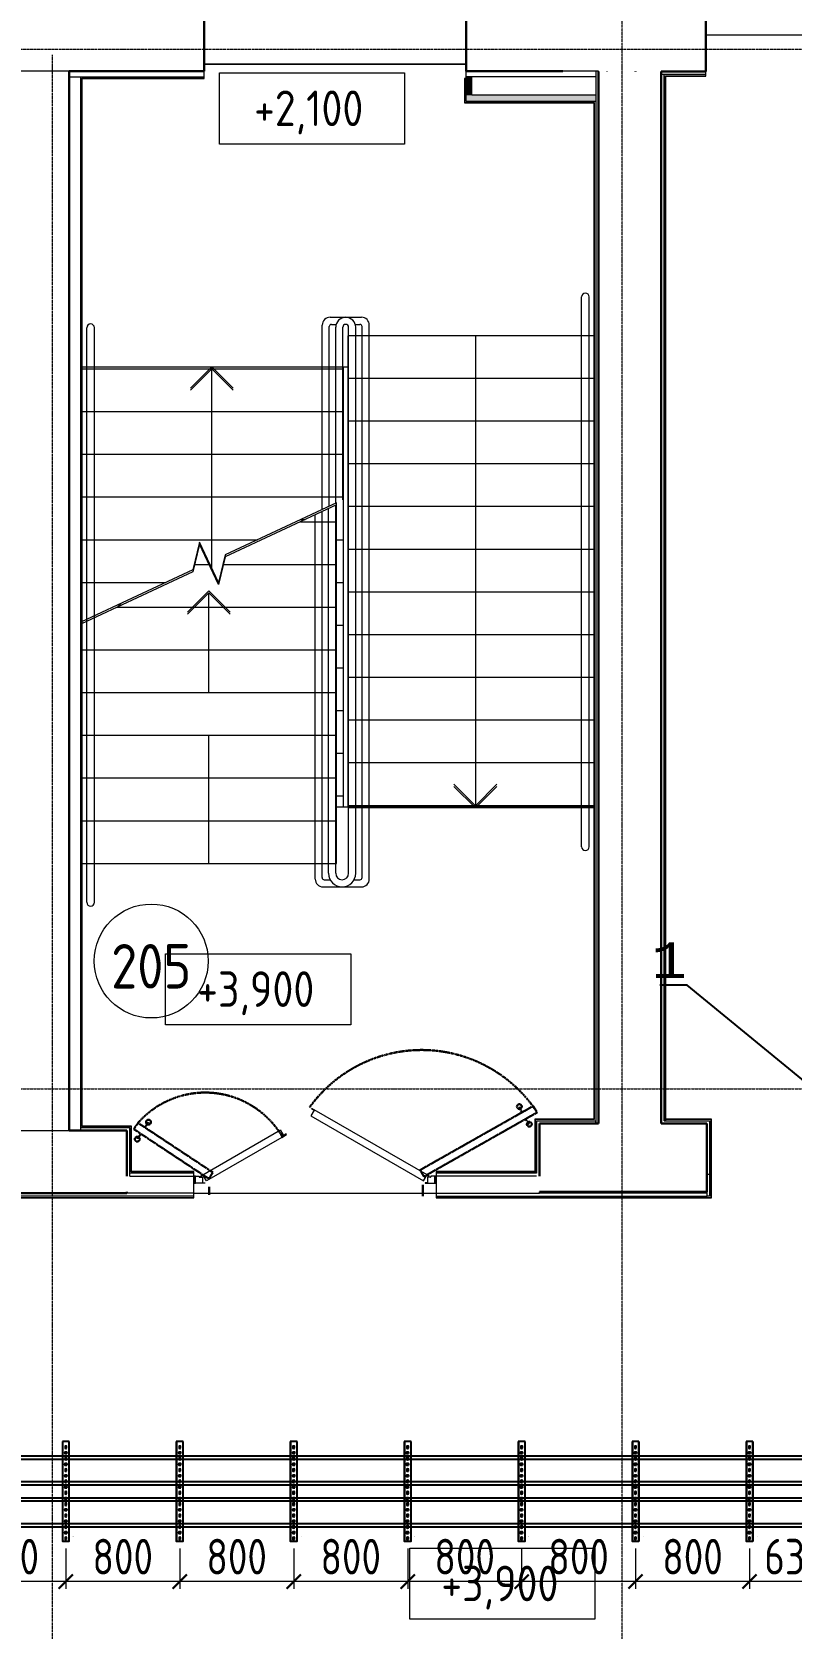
# Model space of a CAD drawing. Header units: millimetres. Extents: x -42533 to 645315, y 3457 to 82611.
# Drawn here: x 192044 to 197375, y 40652 to 51862 of the extents above; entities that cross this region are included whole.
import ezdxf
from ezdxf import colors
from ezdxf.entities.mleader import LeaderData, LeaderLine
from ezdxf.enums import TextEntityAlignment as Align
from ezdxf.math import Vec2, Vec3

# ---------------------------------------------------------------- set-up
doc = ezdxf.new("R2018")
doc.units = ezdxf.units.MM
doc.linetypes.add('ADSK_Линия сетки', pattern=[25, 20, -2.5, 0, -2.5])
doc.linetypes.add('ADSK_Штриховая_ш3 п1_5', pattern=[4.5, 3, -1.5])
for name, color, linetype in [('00_00_потолок_Панели из стали', 7, 'Continuous'), ('ЭОМ_Лотки авар.', 1, 'Continuous'), ('ЭОМ_Лотки рабочие', 5, 'Continuous')]:
    doc.layers.add(name, color=color, linetype=linetype)
for name, color, linetype, lineweight in [('Аннотация', 7, 'Continuous', 18), ('Двери', 7, 'Continuous', 9), ('Лестницы', 7, 'Continuous', 9), ('Оси', 253, 'Continuous', 9), ('Отметки', 7, 'Continuous', 9), ('Перекрытие', 7, 'Continuous', 18), ('Стены внутренние', 7, 'Continuous', 18), ('Стены несущие', 7, 'Continuous', 30), ('Стены отделка', 7, 'Continuous', 30), ('Стены перегородки', 7, 'Continuous', 30), ('Стены штриховка', 7, 'Continuous', 9), ('Стрелки вверх', 7, 'Continuous', 18), ('ШТРИХОВКА', 252, 'Continuous', 15)]:
    doc.layers.add(name, color=color, linetype=linetype, lineweight=lineweight)
doc.layers.add('Линии', color=7, linetype='Continuous', lineweight=9, true_color=0x00a600)
doc.styles.add('GOST Common', font='GOST_Common.ttf', dxfattribs={"width": 0.9, "height": 350})
doc.styles.add('GOST Common_1', font='GOST_Common.ttf', dxfattribs={"width": 0.9, "height": 250})
doc.styles.get("Standard").update_dxf_attribs({"font": 'arial.ttf'})
doc.styles.add('М2', font='isocpeur.ttf', dxfattribs={"width": 0.8})
doc.dimstyles.new('М2-100', dxfattribs={"dimtxt": 250, "dimasz": 100, "dimexe": 50, "dimexo": 50, "dimgap": 50, "dimtad": 1, "dimdec": 0, "dimzin": 1, "dimtxsty": 'М2', "dimblk": 'ARCHTICK', "dimcen": 2.5, "dimdle": 50, "dimclre": 256, "dimclrt": 256, "dimadec": 0, "dimazin": 0, "dimtfac": 1, "dimtdec": 0, "dimtix": 1, "dimtmove": 1, "dimatfit": 3, "dimldrblk": 'NONE', "dimfxl": 1, "dimtolj": 1, "dimlwd": 9, "dimlwe": 9, "dimarcsym": 1})

# ---------------------------------------------------------------- blocks, each defined once
blk = doc.blocks.new('План 2 этажа')
at = {"layer": 'Стены внутренние'}
for points in [[(45439.577, 20260.518), (45479.577, 20260.518), (45479.577, 20390.018), (45439.577, 20390.018)], [(45886.354, 20220.518), (46349.546, 20220.518), (46349.546, 20260.518), (45439.577, 20260.518), (45439.577, 20220.518)]]:
    blk.add_hatch(color=8, dxfattribs=at).paths.add_polyline_path(points)
at = {"layer": 'Аннотация', "color": 8, "lineweight": 20}
for p, q in [((43707.77, 19917.638), (43707.77, 20417.638)), ((43707.77, 20417.638), (45007.77, 20417.638)), ((45007.77, 20417.638), (45007.77, 19917.638)), ((45007.77, 19917.638), (43707.77, 19917.638)), ((43329.972, 13731.445), (43329.972, 14231.445)), ((43329.972, 14231.445), (44629.972, 14231.445)), ((44629.972, 14231.445), (44629.972, 13731.445)), ((44629.972, 13731.445), (43329.972, 13731.445)), ((45043.956, 9557.226), (45043.956, 10057.226)), ((45043.956, 10057.226), (46343.956, 10057.226)), ((46343.956, 10057.226), (46343.956, 9557.226)), ((46343.956, 9557.226), (45043.956, 9557.226))]:
    blk.add_line(p, q, dxfattribs=at)
at = {"layer": 'Двери', "color": 8}
for p, q in [((44372.169, 13131.959), (44349.669, 13092.988)), ((44357.098, 13145.856), (44354.848, 13141.959)), ((44354.848, 13141.959), (44372.169, 13131.959)), ((45182.421, 12669.356), (44357.098, 13145.856)), ((44349.669, 13092.988), (45140.35, 12636.488)), ((43574.421, 12669.356), (44137.337, 12994.356)), ((44144.767, 12941.488), (43616.491, 12636.488)), ((44137.337, 12994.356), (44139.587, 12990.459)), ((44159.587, 12955.818), (44139.587, 12990.459)), ((44144.767, 12941.488), (44179.408, 12961.488)), ((44176.908, 12965.818), (44159.587, 12955.818)), ((44179.408, 12961.488), (44176.908, 12965.818)), ((43528.421, 12619.356), (43528.421, 12669.356)), ((43528.421, 12669.356), (43564.592, 12669.356)), ((43538.421, 12669.356), (43528.421, 12669.356)), ((43528.421, 12669.356), (43528.421, 12619.356)), ((43538.421, 12619.356), (43538.421, 12669.356)), ((43564.592, 12669.356), (43564.592, 12663.907)), ((43576.671, 12665.459), (43574.421, 12669.356)), ((43593.991, 12675.459), (43576.671, 12665.459)), ((43616.491, 12636.488), (43593.991, 12675.459)), ((45140.35, 12636.488), (45162.85, 12675.459)), ((45162.85, 12675.459), (45180.171, 12665.459)), ((45180.171, 12665.459), (45182.421, 12669.356)), ((45192.25, 12669.356), (45192.25, 12663.907)), ((45228.421, 12669.356), (45192.25, 12669.356)), ((45228.421, 12669.356), (45218.421, 12669.356)), ((45218.421, 12669.356), (45218.421, 12619.356)), ((45228.421, 12619.356), (45228.421, 12669.356)), ((45228.421, 12619.356), (45228.421, 12669.356)), ((43604.592, 12619.356), (43528.421, 12619.356)), ((43528.421, 12619.356), (43538.421, 12619.356)), ((43567.115, 12661.384), (43588.421, 12661.384)), ((43588.421, 12661.384), (43588.421, 12625.857)), ((43590.922, 12623.356), (43604.592, 12623.356)), ((43604.592, 12623.356), (43604.592, 12619.356)), ((45152.25, 12623.356), (45152.25, 12619.356)), ((45165.92, 12623.356), (45152.25, 12623.356)), ((45152.25, 12619.356), (45228.421, 12619.356)), ((45168.421, 12661.384), (45168.421, 12625.857)), ((45189.727, 12661.384), (45168.421, 12661.384)), ((45218.421, 12619.356), (45228.421, 12619.356))]:
    blk.add_line(p, q, dxfattribs=at)
for centre, radius, start, end in [((43567.115, 12663.907), 2.523, 180, 270), ((43590.922, 12625.857), 2.501, 180, 270), ((45165.92, 12625.857), 2.501, 270, 0), ((45189.727, 12663.907), 2.523, 270, 0)]:
    blk.add_arc(centre, radius, start, end, dxfattribs=at)
at = {"layer": 'Лестницы', "color": 8}
for p, q in [((45439.577, 20477.269), (43599.577, 20477.269)), ((46429.546, 20426.85), (46429.546, 20430.018)), ((46337.546, 18571.509), (44609.546, 18571.509)), ((44609.546, 18571.509), (44609.546, 18271.509)), ((46337.546, 18571.509), (44609.546, 18571.509)), ((42743.357, 18354.463), (44578.934, 18354.463)), ((42743.357, 18354.463), (44578.934, 18354.463)), ((42743.357, 18339.463), (44578.934, 18339.463)), ((44578.934, 18354.463), (44609.546, 18354.463)), ((44578.934, 18339.463), (44578.934, 18354.463)), ((44578.934, 18039.463), (44578.934, 18339.463)), ((44609.546, 18271.509), (44609.546, 17971.509)), ((46337.546, 18271.509), (44609.546, 18271.509)), ((46337.546, 18271.509), (44609.546, 18271.509)), ((42743.357, 18039.463), (44578.934, 18039.463)), ((42743.357, 18039.463), (44578.934, 18039.463)), ((44578.934, 17739.463), (44578.934, 18039.463)), ((44609.546, 17971.509), (44609.546, 17671.509)), ((46337.546, 17971.509), (44609.546, 17971.509)), ((46337.546, 17971.509), (44609.546, 17971.509)), ((42743.357, 17739.463), (44578.934, 17739.463)), ((42743.357, 17739.463), (44578.934, 17739.463)), ((44578.934, 17439.463), (44578.934, 17739.463)), ((44609.546, 17671.509), (44609.546, 17371.509)), ((46337.546, 17671.509), (44609.546, 17671.509)), ((46337.546, 17671.509), (44609.546, 17671.509)), ((42743.357, 17439.463), (44578.934, 17439.463)), ((42743.357, 17439.463), (44578.934, 17439.463)), ((44528.934, 17398.364), (43747.222, 17033.846)), ((44528.934, 17383.364), (43747.222, 17018.846)), ((44528.934, 17383.364), (44528.934, 17398.364)), ((44528.934, 17266.018), (44528.934, 17383.364)), ((44578.934, 17139.463), (44578.934, 17439.463)), ((44277.286, 17281.018), (44309.453, 17281.018)), ((44277.286, 17281.018), (44309.453, 17281.018)), ((44277.286, 17266.018), (44528.934, 17266.018)), ((44277.286, 17266.018), (44528.934, 17266.018)), ((44528.934, 16966.018), (44528.934, 17266.018)), ((44609.546, 17371.509), (44609.546, 17071.509)), ((46337.546, 17371.509), (44609.546, 17371.509)), ((46337.546, 17371.509), (44609.546, 17371.509)), ((42743.357, 17139.463), (43973.719, 17139.463)), ((42743.357, 17139.463), (43973.719, 17139.463)), ((43567.899, 17122.629), (43520.645, 16928.191)), ((43567.899, 17107.629), (43520.645, 16913.191)), ((43699.968, 16839.408), (43567.899, 17122.629)), ((43699.968, 16824.408), (43567.899, 17107.629)), ((44528.934, 17139.463), (44578.934, 17139.463)), ((44528.934, 17139.463), (44578.934, 17139.463)), ((44578.934, 16839.463), (44578.934, 17139.463)), ((44609.546, 17071.509), (44609.546, 16771.509)), ((46337.546, 17071.509), (44609.546, 17071.509)), ((46337.546, 17071.509), (44609.546, 17071.509)), ((43520.645, 16928.191), (42738.934, 16563.673)), ((43533.484, 16981.018), (43537.129, 16981.018)), ((43533.484, 16981.018), (43537.129, 16981.018)), ((43533.484, 16966.018), (43633.934, 16966.018)), ((43533.484, 16966.018), (43633.934, 16966.018)), ((43626.939, 16981.018), (43633.934, 16981.018)), ((43626.939, 16981.018), (43633.934, 16981.018)), ((43747.222, 17033.846), (43699.968, 16839.408)), ((43747.222, 17018.846), (43699.968, 16824.408)), ((43734.383, 16981.018), (43738.029, 16981.018)), ((43734.383, 16981.018), (43738.029, 16981.018)), ((43734.383, 16966.018), (44528.934, 16966.018)), ((43734.383, 16966.018), (44528.934, 16966.018)), ((44528.934, 16666.018), (44528.934, 16966.018)), ((43520.645, 16913.191), (42738.934, 16548.673)), ((42743.357, 16839.463), (43330.367, 16839.463)), ((42743.357, 16839.463), (43330.367, 16839.463)), ((44528.934, 16839.463), (44578.934, 16839.463)), ((44528.934, 16839.463), (44578.934, 16839.463)), ((44578.934, 16539.463), (44578.934, 16839.463)), ((44609.546, 16771.509), (44609.546, 16471.509)), ((46337.546, 16771.509), (44609.546, 16771.509)), ((46337.546, 16771.509), (44609.546, 16771.509)), ((42990.581, 16681.018), (43022.749, 16681.018)), ((42990.581, 16681.018), (43022.749, 16681.018)), ((42990.581, 16666.018), (44528.934, 16666.018)), ((42990.581, 16666.018), (44528.934, 16666.018)), ((44528.934, 16366.018), (44528.934, 16666.018)), ((44528.934, 16539.463), (44578.934, 16539.463)), ((44528.934, 16539.463), (44578.934, 16539.463)), ((44578.934, 16239.463), (44578.934, 16539.463)), ((44609.546, 16471.509), (44609.546, 16171.509)), ((46337.546, 16471.509), (44609.546, 16471.509)), ((46337.546, 16471.509), (44609.546, 16471.509)), ((42743.357, 16366.018), (44528.934, 16366.018)), ((42743.357, 16366.018), (44528.934, 16366.018)), ((44528.934, 16066.018), (44528.934, 16366.018)), ((44528.934, 16239.463), (44578.934, 16239.463)), ((44528.934, 16239.463), (44578.934, 16239.463)), ((44578.934, 15939.463), (44578.934, 16239.463)), ((44609.546, 16171.509), (44609.546, 15871.509)), ((46337.546, 16171.509), (44609.546, 16171.509)), ((46337.546, 16171.509), (44609.546, 16171.509)), ((42743.357, 16066.018), (44528.934, 16066.018)), ((42743.357, 16066.018), (44528.934, 16066.018)), ((44528.934, 15766.018), (44528.934, 16066.018)), ((44528.934, 15939.463), (44578.934, 15939.463)), ((44528.934, 15939.463), (44578.934, 15939.463)), ((44578.934, 15639.463), (44578.934, 15939.463)), ((44609.546, 15871.509), (44609.546, 15571.509)), ((46337.546, 15871.509), (44609.546, 15871.509)), ((46337.546, 15871.509), (44609.546, 15871.509)), ((42743.357, 15766.018), (44528.934, 15766.018)), ((42743.357, 15766.018), (44528.934, 15766.018)), ((44528.934, 15466.018), (44528.934, 15766.018)), ((44528.934, 15639.463), (44578.934, 15639.463)), ((44528.934, 15639.463), (44578.934, 15639.463)), ((44578.934, 15339.463), (44578.934, 15639.463)), ((44609.546, 15571.509), (44609.546, 15271.509)), ((46337.546, 15571.509), (44609.546, 15571.509)), ((46337.546, 15571.509), (44609.546, 15571.509)), ((42743.357, 15466.018), (44528.934, 15466.018)), ((42743.357, 15466.018), (44528.934, 15466.018)), ((44528.934, 15166.018), (44528.934, 15466.018)), ((44528.934, 15339.463), (44578.934, 15339.463)), ((44528.934, 15339.463), (44578.934, 15339.463)), ((44578.934, 15261.509), (44578.934, 15339.463)), ((44609.546, 15271.509), (44609.546, 15261.509)), ((46337.546, 15271.509), (44609.546, 15271.509)), ((46337.546, 15256.509), (44609.546, 15256.509)), ((42743.357, 15166.018), (44528.934, 15166.018)), ((42743.357, 15166.018), (44528.934, 15166.018)), ((44528.934, 14866.018), (44528.934, 15166.018)), ((42743.357, 14866.018), (44528.934, 14866.018)), ((42743.357, 14866.018), (44528.934, 14866.018))]:
    blk.add_line(p, q, dxfattribs=at)
at = {"layer": 'Линии', "color": 8}
for p, q in [((46250.956, 14983.304), (46250.956, 18844.714)), ((46304.546, 14983.304), (46304.546, 18844.714)), ((42776.357, 14592.813), (42776.357, 18627.668)), ((42829.947, 14592.813), (42829.947, 18627.668)), ((44429.947, 17351.509), (44429.947, 18646.509)), ((44478.934, 17376.509), (44478.934, 18636.509)), ((44484.947, 18701.509), (44704.947, 18701.509)), ((44493.934, 18651.509), (44526.93, 18651.509)), ((44661.55, 18651.509), (44694.546, 18651.509)), ((44709.546, 14766.016), (44709.546, 18636.509)), ((44759.947, 14756.016), (44759.947, 18646.509)), ((44379.947, 14756.016), (44379.947, 17314.069)), ((44428.934, 14766.016), (44428.934, 17336.016)), ((44434.947, 14701.016), (44704.947, 14701.016)), ((44443.934, 14751.016), (44485.391, 14751.016)), ((44653.089, 14751.016), (44694.546, 14751.016))]:
    blk.add_line(p, q, dxfattribs=at)
at = {"layer": 'Линии', "color": 8, "lineweight": 18}
for p, q in [((44523.934, 17396.085), (44523.934, 18631.202)), ((44573.934, 17419.401), (44573.934, 18631.202)), ((44614.546, 14796.322), (44614.546, 18631.202)), ((44664.546, 14796.322), (44664.546, 18631.202)), ((44523.934, 14796.322), (44523.934, 17381.322)), ((44473.934, 14796.322), (44473.934, 17356.322))]:
    blk.add_line(p, q, dxfattribs=at)
at = {"layer": 'Линии', "color": 8, "linetype": 'ADSK_Штриховая_ш3 п1_5', "lineweight": 30}
for p, q in [((45116.943, 12712.668), (45910.95, 13162.059)), ((45937.687, 13116.292), (45143.048, 12666.543)), ((45831.387, 13116.452), (45813.848, 13157.893)), ((45910.95, 13162.059), (45937.687, 13116.292)), ((43135.926, 13043.622), (43106.672, 12999.428)), ((43661.912, 12695.442), (43135.926, 13043.622)), ((43184.637, 13011.378), (43209.476, 13048.902)), ((45857.246, 13070.764), (45883.746, 13034.394)), ((43106.672, 12999.428), (43632.051, 12651.649)), ((43155.382, 12967.183), (43130.543, 12929.66)), ((43632.051, 12651.649), (43661.912, 12695.442)), ((45143.048, 12666.543), (45116.943, 12712.668)), ((43635.849, 12594.871), (43635.849, 12539.356)), ((45135.849, 12609.356), (45135.849, 12529.356))]:
    blk.add_line(p, q, dxfattribs=at)
at = {"layer": 'Линии', "color": 8}
blk.add_circle((43228.435, 14180.557), 400, dxfattribs=at)
at = {"layer": 'Линии', "color": 8, "linetype": 'ADSK_Штриховая_ш3 п1_5', "lineweight": 30}
for centre in [(45813.848, 13157.893), (43209.476, 13048.902), (45883.746, 13034.394), (43130.543, 12929.66)]:
    blk.add_circle(centre, 17, dxfattribs=at)
at = {"layer": 'Линии', "color": 8}
for centre, radius, start, end in [((46277.751, 18844.714), 26.795, 0, 180), ((42803.152, 18627.668), 26.795, 0, 180), ((44484.947, 18646.509), 55, 90, 180), ((44493.934, 18636.509), 15, 90, 180), ((44594.24, 18631.202), 70.306, 0, 180), ((44594.24, 18631.202), 20.306, 0, 180), ((44694.546, 18636.509), 15, 0, 90), ((44704.947, 18646.509), 55, 0, 90), ((46277.751, 14983.304), 26.795, 180, 0), ((44434.947, 14756.016), 55, 180, 270), ((44443.934, 14766.016), 15, 180, 270), ((44569.24, 14796.322), 95.306, 180, 0), ((44569.24, 14796.322), 45.306, 180, 0), ((44694.546, 14766.016), 15, 270, 0), ((44704.947, 14756.016), 55, 270, 0), ((42803.152, 14592.813), 26.795, 180, 0)]:
    blk.add_arc(centre, radius, start, end, dxfattribs=at)
at = {"layer": 'Линии', "color": 8, "linetype": 'ADSK_Штриховая_ш3 п1_5', "lineweight": 30}
for centre, radius, start, end in [((45127.421, 12585.531), 970.087, 33.5518027, 144.3447713), ((43607.358, 12628.169), 628.37, 30.2405099, 138.6116452)]:
    blk.add_arc(centre, radius, start, end, dxfattribs=at)
at = {"layer": 'Оси', "color": 8, "linetype": 'ADSK_Линия сетки'}
for p, q in [((46535.923, -4690.674), (46535.923, 43330.545)), ((-9428.371, 20583.7), (56691.21, 20583.7)), ((42535.923, -4690.674), (42535.923, 20543.7)), ((-9428.371, 13283.7), (56691.21, 13283.7))]:
    blk.add_line(p, q, dxfattribs=at)
at = {"layer": 'Перекрытие', "color": 8}
for p, q in [((49123.857, 20681.85), (47123.857, 20681.85)), ((46337.546, 15261.509), (44528.934, 15261.509)), ((47129.754, 12558.371), (47129.754, 12549.356)), ((43528.421, 12549.356), (45228.421, 12549.356))]:
    blk.add_line(p, q, dxfattribs=at)
at = {"layer": 'Стены внутренние', "color": 8}
blk.add_line((45439.577, 20480.018), (43599.577, 20480.018), dxfattribs=at)
at = {"layer": 'Стены несущие', "color": 8}
for p, q in [((47123.857, 20426.85), (47123.857, 20936.85)), ((43599.577, 20430.018), (43599.577, 20810.018)), ((45439.577, 20810.018), (45439.577, 20430.018)), ((42651.357, 12989.356), (42651.357, 20430.018)), ((42651.357, 20430.018), (43599.577, 20430.018)), ((46118.211, 20430.018), (45439.577, 20430.018)), ((46369.546, 20426.85), (46369.546, 13038.371)), ((46628.211, 20430.018), (46628.211, 20426.85)), ((46809.546, 20426.85), (47123.857, 20426.85)), ((46809.546, 13038.371), (46809.546, 20426.85)), ((46369.546, 13038.371), (45954.754, 13038.371)), ((45954.754, 13038.371), (45954.754, 12669.356)), ((47129.754, 13038.371), (46809.546, 13038.371)), ((47129.754, 12558.371), (47129.754, 13038.371)), ((43058.421, 12989.356), (42651.357, 12989.356)), ((43058.421, 12669.356), (43058.421, 12989.356)), ((43058.421, 12549.356), (43058.421, 12559.356)), ((45954.754, 12558.371), (47129.754, 12558.371)), ((40530.923, 12549.356), (43058.421, 12549.356))]:
    blk.add_line(p, q, dxfattribs=at)
at = {"layer": 'Стены отделка', "color": 8, "lineweight": 9}
for p, q in [((43599.577, 20378.018), (43599.577, 20430.018)), ((45439.577, 20220.518), (45439.577, 20430.018)), ((46349.546, 20430.018), (46118.211, 20430.018)), ((46369.546, 20430.018), (46349.546, 20430.018)), ((46349.546, 20430.018), (46349.546, 13038.371)), ((46369.546, 20426.85), (46369.546, 20430.018)), ((46839.546, 20406.85), (46809.546, 20406.85)), ((47123.857, 20394.85), (47123.857, 20426.85)), ((42651.357, 20390.018), (42731.357, 20390.018)), ((42731.357, 20390.018), (42731.357, 12989.356)), ((42743.357, 20378.018), (43599.577, 20378.018)), ((42743.357, 13021.356), (42743.357, 20378.018)), ((45439.577, 20378.018), (45427.577, 20378.018)), ((45427.577, 20378.018), (45427.577, 20210.518)), ((46349.546, 20390.018), (45439.577, 20390.018)), ((45479.577, 20260.518), (45479.577, 20390.018)), ((46841.546, 13058.371), (46841.546, 20394.85)), ((46841.546, 20394.85), (47123.857, 20394.85)), ((45429.577, 20208.518), (46337.546, 20208.518)), ((45439.577, 20220.518), (46349.546, 20220.518)), ((46349.546, 20260.518), (45479.577, 20260.518)), ((46337.546, 20208.518), (46337.546, 13070.371)), ((42731.357, 16478.657), (42743.357, 16478.657)), ((42743.357, 14876.687), (42731.357, 14876.687)), ((43078.421, 13009.356), (42731.357, 13009.356)), ((43088.421, 13021.356), (42743.357, 13021.356)), ((43078.421, 12669.356), (43078.421, 13009.356)), ((43090.421, 12701.356), (43090.421, 13019.356)), ((45922.754, 13068.371), (45922.754, 12701.356)), ((46337.546, 13070.371), (45924.754, 13070.371)), ((45934.754, 13058.371), (45934.754, 12689.356)), ((45934.754, 13058.371), (46349.547, 13058.371)), ((46349.547, 13038.371), (46349.547, 13058.371)), ((46809.546, 13038.7), (46829.546, 13038.7)), ((47161.754, 13070.371), (46829.546, 13070.371)), ((46829.546, 13038.7), (46829.546, 13038.371)), ((46841.546, 13058.371), (47149.754, 13058.371)), ((47149.754, 13058.371), (47149.754, 12529.356)), ((47161.754, 12519.356), (47161.754, 13068.371)), ((43488.421, 12689.356), (43078.421, 12689.356)), ((43528.421, 12701.356), (43090.421, 12701.356)), ((43528.421, 12669.356), (43528.421, 12701.356)), ((45228.421, 12701.356), (45228.421, 12669.356)), ((45922.754, 12701.356), (45228.421, 12701.356)), ((45934.754, 12689.356), (45228.421, 12689.356)), ((47129.754, 12684.356), (47149.754, 12684.356)), ((40530.923, 12517.356), (43528.421, 12517.356)), ((43528.421, 12529.356), (43488.421, 12529.356)), ((43528.421, 12517.356), (43528.421, 12549.356)), ((45228.421, 12549.356), (45228.421, 12517.356)), ((45228.421, 12517.356), (47159.754, 12517.356)), ((47133.421, 12549.356), (45954.754, 12549.356)), ((47133.421, 12529.356), (47133.421, 12549.356)), ((47149.754, 12529.356), (47133.421, 12529.356))]:
    blk.add_line(p, q, dxfattribs=at)
at = {"layer": 'Стены перегородки', "color": 8, "lineweight": 18}
for p, q in [((43078.421, 12669.356), (43528.421, 12669.356)), ((43528.421, 12549.356), (43528.421, 12669.356)), ((45228.421, 12669.356), (45228.421, 12549.356)), ((45934.754, 12669.356), (45228.421, 12669.356)), ((45954.754, 12549.356), (45954.754, 12559.356)), ((43528.421, 12549.356), (43058.421, 12549.356)), ((45228.421, 12549.356), (45954.754, 12549.356))]:
    blk.add_line(p, q, dxfattribs=at)
at = {"layer": 'Стены штриховка', "color": 8}
for p, q in [((42651.357, 20430.018), (42271.357, 20430.018)), ((46829.546, 13058.371), (46829.546, 20406.85)), ((47123.857, 20406.85), (46839.546, 20406.85)), ((42731.357, 20390.018), (43599.577, 20390.018)), ((42741.357, 20380.018), (43599.577, 20380.018)), ((42741.357, 13019.356), (42741.357, 20380.018)), ((45429.577, 20378.018), (45429.577, 20208.518)), ((46839.546, 13058.371), (46839.546, 20396.85)), ((46839.546, 20396.85), (47123.857, 20396.85)), ((45427.577, 20210.518), (46339.546, 20210.518)), ((45427.577, 20210.518), (45427.577, 20208.518)), ((45427.577, 20208.518), (45429.577, 20208.518)), ((46339.546, 20210.518), (46339.546, 13068.371)), ((43090.421, 13019.356), (42741.357, 13019.356)), ((43088.421, 12699.356), (43088.421, 13021.356)), ((43090.421, 13021.356), (43088.421, 13021.356)), ((43090.421, 13019.356), (43090.421, 13021.356)), ((45924.754, 13070.371), (45922.754, 13070.371)), ((45922.754, 13070.371), (45922.754, 13068.371)), ((46339.546, 13068.371), (45922.754, 13068.371)), ((45924.754, 13070.371), (45924.754, 12689.356)), ((47161.754, 13068.371), (46829.546, 13068.371)), ((46829.546, 13058.371), (46841.546, 13058.371)), ((47159.754, 12517.356), (47159.754, 13070.371)), ((47161.754, 13068.371), (47161.754, 13070.371)), ((42271.357, 12989.356), (42651.357, 12989.356)), ((43528.421, 12699.356), (43088.421, 12699.356)), ((43528.421, 12689.356), (43488.421, 12689.356)), ((45922.754, 12699.356), (45228.421, 12699.356)), ((45922.754, 12689.356), (45922.754, 12699.356)), ((43488.421, 12529.356), (40530.923, 12529.356)), ((40530.923, 12519.356), (43528.421, 12519.356)), ((45228.421, 12529.356), (47133.421, 12529.356)), ((45228.421, 12519.356), (47161.754, 12519.356)), ((47159.754, 12517.356), (47161.754, 12517.356)), ((47161.754, 12517.356), (47161.754, 12519.356))]:
    blk.add_line(p, q, dxfattribs=at)
at = {"layer": 'Стрелки вверх', "color": 8}
for p, q in [((45504.546, 18571.509), (45504.546, 18271.509)), ((43655.145, 18354.463), (43505.145, 18204.463)), ((43655.145, 18339.463), (43505.145, 18189.463)), ((43655.145, 18339.463), (43655.145, 18354.463)), ((43655.145, 18354.463), (43805.145, 18204.463)), ((43655.145, 18039.463), (43655.145, 18339.463)), ((43655.145, 18339.463), (43805.145, 18189.463)), ((45504.546, 18271.509), (45504.546, 17971.509)), ((43655.145, 17739.463), (43655.145, 18039.463)), ((45504.546, 17971.509), (45504.546, 17671.509)), ((43655.145, 17439.463), (43655.145, 17739.463)), ((45504.546, 17671.509), (45504.546, 17371.509)), ((43655.145, 17139.463), (43655.145, 17439.463)), ((45504.546, 17371.509), (45504.546, 17071.509)), ((43655.145, 16935.529), (43655.145, 17139.463)), ((45504.546, 17071.509), (45504.546, 16771.509)), ((43633.934, 16781.018), (43483.934, 16631.018)), ((43633.934, 16766.018), (43483.934, 16616.018)), ((43633.934, 16781.018), (43783.934, 16631.018)), ((43633.934, 16666.018), (43633.934, 16766.018)), ((43633.934, 16766.018), (43783.934, 16616.018)), ((45504.546, 16771.509), (45504.546, 16471.509)), ((43633.934, 16366.018), (43633.934, 16666.018)), ((45504.546, 16471.509), (45504.546, 16171.509)), ((43633.934, 16066.018), (43633.934, 16366.018)), ((45504.546, 16171.509), (45504.546, 15871.509)), ((45504.546, 15871.509), (45504.546, 15571.509)), ((43633.934, 15466.018), (43633.934, 15766.018)), ((45504.546, 15571.509), (45504.546, 15271.509)), ((43633.934, 15166.018), (43633.934, 15466.018)), ((45504.546, 15271.509), (45354.546, 15421.509)), ((45504.546, 15256.509), (45354.546, 15406.509)), ((45504.546, 15271.509), (45654.546, 15421.509)), ((45504.546, 15256.509), (45654.546, 15406.509)), ((45504.546, 15271.509), (45504.546, 15261.509)), ((43633.934, 14866.018), (43633.934, 15166.018))]:
    blk.add_line(p, q, dxfattribs=at)
at = {"layer": 'Аннотация', "color": 8, "lineweight": 9, "insert": (43228.435, 14143.609), "char_height": 312.5, "width": 520.21112, "attachment_point": 5, "line_spacing_factor": 1.022766, "style": 'GOST Common'}
blk.add_mtext('205', dxfattribs=at)
at = {"layer": 'Отметки', "color": 8, "lineweight": 20, "char_height": 250, "attachment_point": 1, "line_spacing_factor": 1.022761, "style": 'GOST Common_1'}
for s, insert, width in [('+2,100', (43950.465, 20294.345), 977.53229), ('+3,900', (43551.296, 14108.152), 1028.82257), ('+3,900', (45265.28, 9933.933), 1028.82257)]:
    blk.add_mtext(s, dxfattribs=dict(at, insert=insert, width=width))
blk = doc.blocks.new('*U37')
at = {"color": 0, "linetype": 'Continuous', "lineweight": 25}
for p, q in [((-79, -46976), (-79, 0)), ((79, -46976), (79, 0))]:
    blk.add_line(p, q, dxfattribs=at)
blk.add_lwpolyline([(101, -46976), (101, 0), (-101, 0), (-101, -46976)], close=True, dxfattribs=at)
at = {"color": 0, "flags": 9}
for tag, p in [('АРТИКУЛ', (-60, -12)), ('НАИМЕНОВАНИЕ', (-59, -7)), ('ПРИМЕЧАНИЕ', (-59, -17))]:
    blk.add_attdef(tag, text='', height=2.5, dxfattribs=at).set_placement(p, align=Align.TOP_LEFT)
at = {"color": 0, "lineweight": 30, "flags": 104}
for tag, p in [('ВЫСОТА', (-60, -21)), ('ДЛИНА', (-60, -36)), ('ШИРИНА', (-59, -25)), ('ТОЛЩИНА', (-59, -31))]:
    blk.add_attdef(tag, text='', height=2.5, dxfattribs=at).set_placement(p, align=Align.TOP_LEFT)
blk = doc.blocks.new('*U39')
at = {"color": 0, "linetype": 'Continuous', "lineweight": 25}
for p, q in [((-79, -46399), (-79, 0)), ((79, -46399), (79, 0))]:
    blk.add_line(p, q, dxfattribs=at)
blk.add_lwpolyline([(101, -46399), (101, 0), (-101, 0), (-101, -46399)], close=True, dxfattribs=at)
at = {"color": 0, "flags": 9}
for tag, p in [('АРТИКУЛ', (-60, -12)), ('НАИМЕНОВАНИЕ', (-59, -7)), ('ПРИМЕЧАНИЕ', (-59, -17))]:
    blk.add_attdef(tag, text='', height=2.5, dxfattribs=at).set_placement(p, align=Align.TOP_LEFT)
at = {"color": 0, "lineweight": 30, "flags": 104}
for tag, p in [('ВЫСОТА', (-60, -21)), ('ДЛИНА', (-60, -36)), ('ШИРИНА', (-59, -25)), ('ТОЛЩИНА', (-59, -31))]:
    blk.add_attdef(tag, text='', height=2.5, dxfattribs=at).set_placement(p, align=Align.TOP_LEFT)
blk = doc.blocks.new('*U45')
at = {"color": 0, "linetype": 'ByBlock', "lineweight": -2}
for points in [[(24, -700), (24, 0), (-24, 0), (-24, -700)], [(-22, -700), (-22, 0)], [(22, -700), (22, 0)], [(-24, -700), (24, -700)]]:
    blk.add_lwpolyline(points, dxfattribs=at)
at = {"color": 254, "transparency": 33554483}
blk.add_lwpolyline([(0, 1), (0, -2)], dxfattribs=at)
at = {"color": 0, "linetype": 'ByBlock', "lineweight": -2}
for points in [[(-7, -55, 0.345739), (-7, -65), (7, -65, 0.345739), (7, -55)], [(-5, -13), (-5, -27, 0.345739), (5, -27), (5, -13, 0.345739)], [(-5, -93), (-5, -107, 0.345739), (5, -107), (5, -93, 0.345739)], [(-7, -135, 0.345739), (-7, -145), (7, -145, 0.345739), (7, -135)], [(-7, -215, 0.345739), (-7, -225), (7, -225, 0.345739), (7, -215)], [(-5, -173), (-5, -187, 0.345739), (5, -187), (5, -173, 0.345739)], [(-7, -295, 0.345739), (-7, -305), (7, -305, 0.345739), (7, -295)], [(-5, -253), (-5, -267, 0.345739), (5, -267), (5, -253, 0.345739)], [(-5, -333), (-5, -347, 0.345739), (5, -347), (5, -333, 0.345739)], [(-7, -375, 0.345739), (-7, -385), (7, -385, 0.345739), (7, -375)], [(-5, -413), (-5, -427, 0.345739), (5, -427), (5, -413, 0.345739)], [(-7, -455, 0.345739), (-7, -465), (7, -465, 0.345739), (7, -455)], [(-7, -535, 0.345739), (-7, -545), (7, -545, 0.345739), (7, -535)], [(-5, -493), (-5, -507, 0.345739), (5, -507), (5, -493, 0.345739)], [(-7, -615, 0.345739), (-7, -625), (7, -625, 0.345739), (7, -615)], [(-5, -573), (-5, -587, 0.345739), (5, -587), (5, -573, 0.345739)], [(-5, -653), (-5, -667, 0.345739), (5, -667), (5, -653, 0.345739)]]:
    blk.add_lwpolyline(points, format="xyb", close=True, dxfattribs=at)
at = {"flags": 9}
for tag, p in [('АРТИКУЛ', (-59, -24)), ('НАИМЕНОВАНИЕ', (-58, -19)), ('ПРИМЕЧАНИЕ', (-58, -31))]:
    blk.add_attdef(tag, p, '', height=2.5, dxfattribs=at)
at = {"lineweight": 30, "flags": 104}
blk.add_attdef('ДЛИНА', text='', height=2.5, dxfattribs=at).set_placement((-58, -35), align=Align.TOP_LEFT)
blk = doc.blocks.new('_ArchTick')
at = {"color": 0, "linetype": 'ByBlock', "lineweight": 70, "const_width": 0.15}
blk.add_lwpolyline([(-0.5, -0.5), (0.5, 0.5)], dxfattribs=at)
blk = doc.blocks.new('*D701')
at = {"layer": '00_00_потолок_Панели из стали', "lineweight": 9, "transparency": 16777216}
for p, q in [((191482, 41212), (191482, 40929)), ((192282, 41212), (192282, 40929))]:
    blk.add_line(p, q, dxfattribs=at)
at = {"layer": '00_00_потолок_Панели из стали', "color": 0, "lineweight": 9, "transparency": 16777216}
blk.add_line((192332, 40979), (191432, 40979), dxfattribs=at)
at = {"layer": 'Defpoints', "color": 0, "transparency": 16777216}
for p in [(191482, 41262), (192282, 41262), (191482, 40979)]:
    blk.add_point(p, dxfattribs=at)
at = {"layer": '00_00_потолок_Панели из стали', "color": 0, "lineweight": 9, "transparency": 16777216, "xscale": 100, "yscale": 100, "zscale": 100, "rotation": 180}
blk.add_blockref('_ArchTick', (191482, 40979), dxfattribs=at)
at = {"layer": '00_00_потолок_Панели из стали', "color": 0, "lineweight": 9, "transparency": 16777216, "xscale": 100, "yscale": 100, "zscale": 100}
blk.add_blockref('_ArchTick', (192282, 40979), dxfattribs=at)
at = {"layer": '00_00_потолок_Панели из стали', "transparency": 16777216, "insert": (191882, 41154), "char_height": 250, "attachment_point": 5, "style": 'М2'}
blk.add_mtext('\\A1;800', dxfattribs=at)
blk = doc.blocks.new('_None')
blk = doc.blocks.new('*D702')
at = {"layer": '00_00_потолок_Панели из стали', "lineweight": 9, "transparency": 16777216}
for p, q in [((192282, 41212), (192282, 40929)), ((193082, 41212), (193082, 40929))]:
    blk.add_line(p, q, dxfattribs=at)
at = {"layer": '00_00_потолок_Панели из стали', "color": 0, "lineweight": 9, "transparency": 16777216}
blk.add_line((193132, 40979), (192232, 40979), dxfattribs=at)
at = {"layer": 'Defpoints', "color": 0, "transparency": 16777216}
for p in [(192282, 41262), (193082, 41262), (192282, 40979)]:
    blk.add_point(p, dxfattribs=at)
at = {"layer": '00_00_потолок_Панели из стали', "color": 0, "lineweight": 9, "transparency": 16777216, "xscale": 100, "yscale": 100, "zscale": 100, "rotation": 180}
blk.add_blockref('_ArchTick', (192282, 40979), dxfattribs=at)
at = {"layer": '00_00_потолок_Панели из стали', "color": 0, "lineweight": 9, "transparency": 16777216, "xscale": 100, "yscale": 100, "zscale": 100}
blk.add_blockref('_ArchTick', (193082, 40979), dxfattribs=at)
at = {"layer": '00_00_потолок_Панели из стали', "transparency": 16777216, "insert": (192682, 41154), "char_height": 250, "attachment_point": 5, "style": 'М2'}
blk.add_mtext('\\A1;800', dxfattribs=at)
blk = doc.blocks.new('*D703')
at = {"layer": '00_00_потолок_Панели из стали', "lineweight": 9, "transparency": 16777216}
for p, q in [((193082, 41212), (193082, 40929)), ((193883, 41212), (193883, 40929))]:
    blk.add_line(p, q, dxfattribs=at)
at = {"layer": '00_00_потолок_Панели из стали', "color": 0, "lineweight": 9, "transparency": 16777216}
blk.add_line((193933, 40979), (193032, 40979), dxfattribs=at)
at = {"layer": 'Defpoints', "color": 0, "transparency": 16777216}
for p in [(193082, 41262), (193883, 41262), (193082, 40979)]:
    blk.add_point(p, dxfattribs=at)
at = {"layer": '00_00_потолок_Панели из стали', "color": 0, "lineweight": 9, "transparency": 16777216, "xscale": 100, "yscale": 100, "zscale": 100, "rotation": 180}
blk.add_blockref('_ArchTick', (193082, 40979), dxfattribs=at)
at = {"layer": '00_00_потолок_Панели из стали', "color": 0, "lineweight": 9, "transparency": 16777216, "xscale": 100, "yscale": 100, "zscale": 100}
blk.add_blockref('_ArchTick', (193883, 40979), dxfattribs=at)
at = {"layer": '00_00_потолок_Панели из стали', "transparency": 16777216, "insert": (193482, 41154), "char_height": 250, "attachment_point": 5, "style": 'М2'}
blk.add_mtext('\\A1;800', dxfattribs=at)
blk = doc.blocks.new('*D704')
at = {"layer": '00_00_потолок_Панели из стали', "lineweight": 9, "transparency": 16777216}
for p, q in [((193883, 41212), (193883, 40929)), ((194683, 41212), (194683, 40929))]:
    blk.add_line(p, q, dxfattribs=at)
at = {"layer": '00_00_потолок_Панели из стали', "color": 0, "lineweight": 9, "transparency": 16777216}
blk.add_line((194733, 40979), (193833, 40979), dxfattribs=at)
at = {"layer": 'Defpoints', "color": 0, "transparency": 16777216}
for p in [(193883, 41262), (194683, 41262), (193883, 40979)]:
    blk.add_point(p, dxfattribs=at)
at = {"layer": '00_00_потолок_Панели из стали', "color": 0, "lineweight": 9, "transparency": 16777216, "xscale": 100, "yscale": 100, "zscale": 100, "rotation": 180}
blk.add_blockref('_ArchTick', (193883, 40979), dxfattribs=at)
at = {"layer": '00_00_потолок_Панели из стали', "color": 0, "lineweight": 9, "transparency": 16777216, "xscale": 100, "yscale": 100, "zscale": 100}
blk.add_blockref('_ArchTick', (194683, 40979), dxfattribs=at)
at = {"layer": '00_00_потолок_Панели из стали', "transparency": 16777216, "insert": (194283, 41154), "char_height": 250, "attachment_point": 5, "style": 'М2'}
blk.add_mtext('\\A1;800', dxfattribs=at)
blk = doc.blocks.new('*D705')
at = {"layer": '00_00_потолок_Панели из стали', "lineweight": 9, "transparency": 16777216}
for p, q in [((194683, 41212), (194683, 40929)), ((195483, 41212), (195483, 40929))]:
    blk.add_line(p, q, dxfattribs=at)
at = {"layer": '00_00_потолок_Панели из стали', "color": 0, "lineweight": 9, "transparency": 16777216}
blk.add_line((195533, 40979), (194633, 40979), dxfattribs=at)
at = {"layer": 'Defpoints', "color": 0, "transparency": 16777216}
for p in [(194683, 41262), (195483, 41262), (194683, 40979)]:
    blk.add_point(p, dxfattribs=at)
at = {"layer": '00_00_потолок_Панели из стали', "color": 0, "lineweight": 9, "transparency": 16777216, "xscale": 100, "yscale": 100, "zscale": 100, "rotation": 180}
blk.add_blockref('_ArchTick', (194683, 40979), dxfattribs=at)
at = {"layer": '00_00_потолок_Панели из стали', "color": 0, "lineweight": 9, "transparency": 16777216, "xscale": 100, "yscale": 100, "zscale": 100}
blk.add_blockref('_ArchTick', (195483, 40979), dxfattribs=at)
at = {"layer": '00_00_потолок_Панели из стали', "transparency": 16777216, "insert": (195083, 41154), "char_height": 250, "attachment_point": 5, "style": 'М2'}
blk.add_mtext('\\A1;800', dxfattribs=at)
blk = doc.blocks.new('*D706')
at = {"layer": '00_00_потолок_Панели из стали', "lineweight": 9, "transparency": 16777216}
for p, q in [((195483, 41212), (195483, 40929)), ((196283, 41212), (196283, 40929))]:
    blk.add_line(p, q, dxfattribs=at)
at = {"layer": '00_00_потолок_Панели из стали', "color": 0, "lineweight": 9, "transparency": 16777216}
blk.add_line((196333, 40979), (195433, 40979), dxfattribs=at)
at = {"layer": 'Defpoints', "color": 0, "transparency": 16777216}
for p in [(195483, 41262), (196283, 41262), (195483, 40979)]:
    blk.add_point(p, dxfattribs=at)
at = {"layer": '00_00_потолок_Панели из стали', "color": 0, "lineweight": 9, "transparency": 16777216, "xscale": 100, "yscale": 100, "zscale": 100, "rotation": 180}
blk.add_blockref('_ArchTick', (195483, 40979), dxfattribs=at)
at = {"layer": '00_00_потолок_Панели из стали', "color": 0, "lineweight": 9, "transparency": 16777216, "xscale": 100, "yscale": 100, "zscale": 100}
blk.add_blockref('_ArchTick', (196283, 40979), dxfattribs=at)
at = {"layer": '00_00_потолок_Панели из стали', "transparency": 16777216, "insert": (195883, 41154), "char_height": 250, "attachment_point": 5, "style": 'М2'}
blk.add_mtext('\\A1;800', dxfattribs=at)
blk = doc.blocks.new('*D707')
at = {"layer": '00_00_потолок_Панели из стали', "lineweight": 9, "transparency": 16777216}
for p, q in [((196283, 41212), (196283, 40929)), ((197083, 41212), (197083, 40929))]:
    blk.add_line(p, q, dxfattribs=at)
at = {"layer": '00_00_потолок_Панели из стали', "color": 0, "lineweight": 9, "transparency": 16777216}
blk.add_line((197133, 40979), (196233, 40979), dxfattribs=at)
at = {"layer": 'Defpoints', "color": 0, "transparency": 16777216}
for p in [(196283, 41262), (197083, 41262), (196283, 40979)]:
    blk.add_point(p, dxfattribs=at)
at = {"layer": '00_00_потолок_Панели из стали', "color": 0, "lineweight": 9, "transparency": 16777216, "xscale": 100, "yscale": 100, "zscale": 100, "rotation": 180}
blk.add_blockref('_ArchTick', (196283, 40979), dxfattribs=at)
at = {"layer": '00_00_потолок_Панели из стали', "color": 0, "lineweight": 9, "transparency": 16777216, "xscale": 100, "yscale": 100, "zscale": 100}
blk.add_blockref('_ArchTick', (197083, 40979), dxfattribs=at)
at = {"layer": '00_00_потолок_Панели из стали', "transparency": 16777216, "insert": (196683, 41154), "char_height": 250, "attachment_point": 5, "style": 'М2'}
blk.add_mtext('\\A1;800', dxfattribs=at)
blk = doc.blocks.new('*D570')
at = {"layer": '00_00_потолок_Панели из стали', "lineweight": 9, "transparency": 16777216}
for p, q in [((197083, 41212), (197083, 40929)), ((197722, 41212), (197722, 40929))]:
    blk.add_line(p, q, dxfattribs=at)
at = {"layer": '00_00_потолок_Панели из стали', "color": 0, "lineweight": 9, "transparency": 16777216}
blk.add_line((197772, 40979), (197033, 40979), dxfattribs=at)
at = {"layer": 'Defpoints', "color": 0, "transparency": 16777216}
for p in [(197083, 41262), (197722, 41262), (197083, 40979)]:
    blk.add_point(p, dxfattribs=at)
at = {"layer": '00_00_потолок_Панели из стали', "color": 0, "lineweight": 9, "transparency": 16777216, "xscale": 100, "yscale": 100, "zscale": 100, "rotation": 180}
blk.add_blockref('_ArchTick', (197083, 40979), dxfattribs=at)
at = {"layer": '00_00_потолок_Панели из стали', "color": 0, "lineweight": 9, "transparency": 16777216, "xscale": 100, "yscale": 100, "zscale": 100}
blk.add_blockref('_ArchTick', (197722, 40979), dxfattribs=at)
at = {"layer": '00_00_потолок_Панели из стали', "transparency": 16777216, "insert": (197403, 41154), "char_height": 250, "attachment_point": 5, "style": 'М2'}
blk.add_mtext('\\A1;639', dxfattribs=at)

msp = doc.modelspace()

# ---------------------------------------------------------------- block references
at = {"layer": 'ШТРИХОВКА'}
msp.add_blockref('План 2 этажа', (149653.4, 31156.8), dxfattribs=at)

# ---------------------------------------------------------------- next in the draw order: block references
at = {"layer": 'ЭОМ_Лотки авар.', "color": 1, "rotation": 90}
msp.add_blockref('*U39', (151394.5, 41758.3), dxfattribs=at)
at = {"layer": 'ЭОМ_Лотки рабочие'}
ref = msp.add_blockref('*U45', (192282.1, 41262.4), dxfattribs=dict(at, rotation=180))
lines = msp.add_mtext('700 мм', dxfattribs={"layer": '0', "insert": (192339.9, 41297), "char_height": 2.5, "attachment_point": 1, "rotation": 180})
ref.add_attrib('ДЛИНА', '', (192339.9, 41297)).embed_mtext(lines)
ref = msp.add_blockref('*U45', (193082.3, 41262.4), dxfattribs=dict(at, rotation=180))
lines = msp.add_mtext('700 мм', dxfattribs={"layer": '0', "insert": (193140.1, 41297), "char_height": 2.5, "attachment_point": 1, "rotation": 180})
ref.add_attrib('ДЛИНА', '', (193140.1, 41297)).embed_mtext(lines)
ref = msp.add_blockref('*U45', (193882.5, 41262.4), dxfattribs=dict(at, rotation=180))
lines = msp.add_mtext('700 мм', dxfattribs={"layer": '0', "insert": (193940.3, 41297), "char_height": 2.5, "attachment_point": 1, "rotation": 180})
ref.add_attrib('ДЛИНА', '', (193940.3, 41297)).embed_mtext(lines)
ref = msp.add_blockref('*U45', (194682.7, 41262.4), dxfattribs=dict(at, rotation=180))
lines = msp.add_mtext('700 мм', dxfattribs={"layer": '0', "insert": (194740.5, 41297), "char_height": 2.5, "attachment_point": 1, "rotation": 180})
ref.add_attrib('ДЛИНА', '', (194740.5, 41297)).embed_mtext(lines)
ref = msp.add_blockref('*U45', (195482.9, 41262.4), dxfattribs=dict(at, rotation=180))
lines = msp.add_mtext('700 мм', dxfattribs={"layer": '0', "insert": (195540.7, 41297), "char_height": 2.5, "attachment_point": 1, "rotation": 180})
ref.add_attrib('ДЛИНА', '', (195540.7, 41297)).embed_mtext(lines)
ref = msp.add_blockref('*U45', (196283.1, 41262.4), dxfattribs=dict(at, rotation=180))
lines = msp.add_mtext('700 мм', dxfattribs={"layer": '0', "insert": (196340.9, 41297), "char_height": 2.5, "attachment_point": 1, "rotation": 180})
ref.add_attrib('ДЛИНА', '', (196340.9, 41297)).embed_mtext(lines)
ref = msp.add_blockref('*U45', (197083.3, 41262.4), dxfattribs=dict(at, rotation=180))
lines = msp.add_mtext('700 мм', dxfattribs={"layer": '0', "insert": (197141.1, 41297), "char_height": 2.5, "attachment_point": 1, "rotation": 180})
ref.add_attrib('ДЛИНА', '', (197141.1, 41297)).embed_mtext(lines)
at = {"layer": 'ЭОМ_Лотки рабочие', "rotation": 90}
msp.add_blockref('*U37', (151116.7, 41463.7), dxfattribs=at)

# ---------------------------------------------------------------- next in the draw order: dimensions: what is measured, and where the dimension line sits
at = {"layer": '00_00_потолок_Панели из стали'}
for base, p1, p2, picture, middle in [((191481.9, 40979), (192282.1, 41261.8), (191481.9, 41262.4), '*D701', (191882, 41154)), ((192282.1, 40979), (193082.3, 41261.8), (192282.1, 41262.4), '*D702', (192682.2, 41154)), ((193082.3, 40979), (193882.5, 41261.8), (193082.3, 41262.4), '*D703', (193482.4, 41154)), ((193882.5, 40979), (194682.7, 41261.8), (193882.5, 41262.4), '*D704', (194282.6, 41154)), ((194682.7, 40979), (195482.9, 41261.8), (194682.7, 41262.4), '*D705', (195082.8, 41154)), ((195482.9, 40979), (196283.1, 41261.8), (195482.9, 41262.4), '*D706', (195883, 41154)), ((196283.1, 40979), (197083.3, 41261.8), (196283.1, 41262.4), '*D707', (196683.2, 41154)), ((197083.3, 40979), (197722.3, 41262.4), (197083.3, 41262.4), '*D570', (197402.8, 41154))]:
    dim = msp.add_linear_dim(base=base, p1=p1, p2=p2, dimstyle='М2-100', dxfattribs=at)
    dim.commit()
    dim.dimension.update_dxf_attribs({"geometry": picture, "text_midpoint": middle})

# ---------------------------------------------------------------- next in the draw order: leaders
at = {"layer": 'ЭОМ_Лотки рабочие', "color": 7}
ml = msp.add_multileader_mtext('Standard', dxfattribs=at)
ml.set_content('{\\fISOCTEUR|b0|i0|c204|p49;1}', color=7)
ml.set_leader_properties()
ml.build(insert=Vec2(0, 0))
ml.multileader.update_dxf_attribs({"text_right_attachment_type": 6, "dogleg_length": 0.36, "arrow_head_size": 0.18})
ctx = ml.context
ctx.base_point, ctx.char_height, ctx.arrow_head_size, ctx.landing_gap_size, ctx.plane_origin = Vec3(196569.2, 45343.2), 250, 0.18, 0.09, Vec3(198012.5, 44764.7)
ctx.right_attachment, ctx.text_align_type = 6, 2
notes = []
notes.append((ctx, [(0, (1, 1, 0), (196644.7, 45168.2), (-1, 0), 0.36, [(0, [(197593.6, 44389.2)], 0, [])])]))
ctx.mtext.insert, ctx.mtext.alignment, ctx.mtext.flow_direction = Vec3(196644.2, 45468.2), 3, 5
for ctx, leaders in notes:
    for number, flags, end, landing, length, lines in leaders:
        leader = LeaderData()
        leader.index, (leader.has_last_leader_line, leader.has_dogleg_vector, leader.attachment_direction) = number, flags
        leader.last_leader_point, leader.dogleg_vector, leader.dogleg_length = Vec3(end), Vec3(landing), length
        for number, points, colour, breaks in lines:
            line = LeaderLine()
            line.index, line.vertices, line.color, line.breaks = number, Vec3.list(points), colors.encode_raw_color(colour), breaks
            leader.lines.append(line)
        ctx.leaders.append(leader)

doc.saveas('drawing.dxf')
